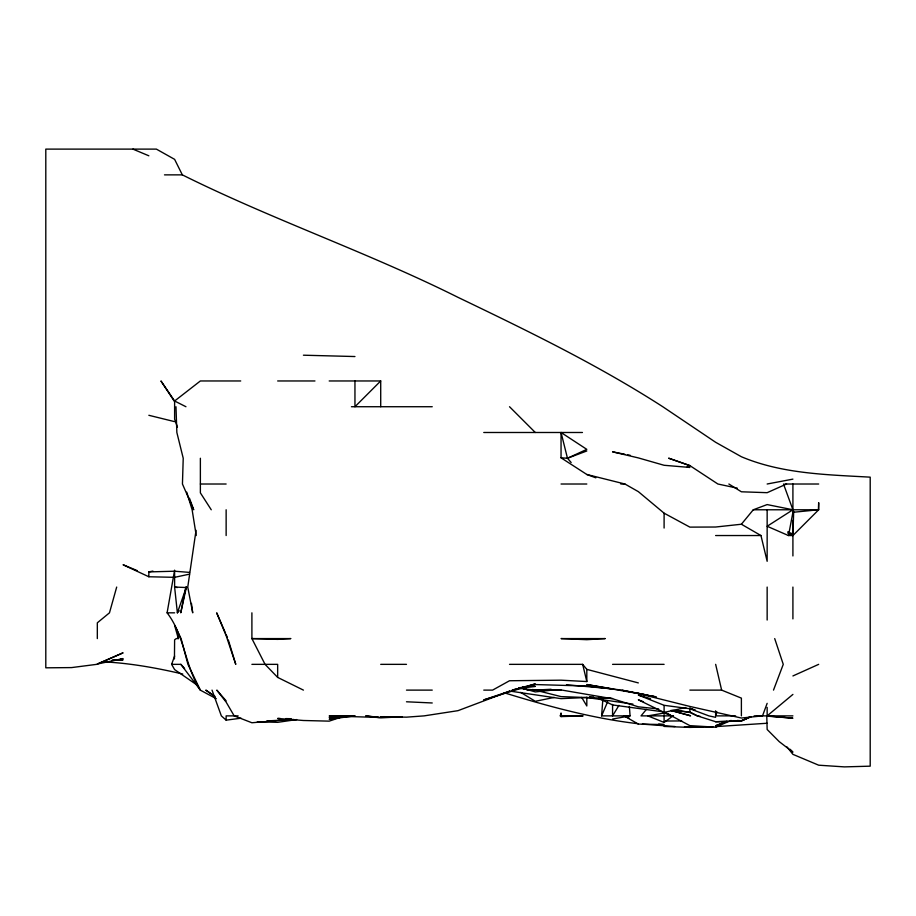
<?xml version="1.0" encoding="UTF-8"?>
<svg xmlns="http://www.w3.org/2000/svg" width="916" height="916" viewBox="0 0 916 916"><rect width="100%" height="100%" fill="white"/><g stroke="black" fill="none" stroke-linecap="round" stroke-linejoin="round"><path stroke-width="1.37" d="M174.441 658.902L174.613 639.803L176.284 638.589L178.345 638.589L177.75 634.525M793.691 511.139L792.913 535.539L788.424 535.539L767.15 526.265L792.913 509.777L783.501 484.014M629.372 706.396L630.071 715.877L601.606 715.877L602.82 699.606M788.504 535.539L792.913 512.307L792.913 484.014M216.325 698.702L200.249 690.114C184.814 665.966 184.826 635.773 167.101 612.827L174.613 570.176L174.613 587.064L177.372 612.827L179.296 610.766M186.417 587.064L180.761 612.827L185.834 587.064L186.417 587.064L177.372 612.827M196.058 530.272L187.757 587.064L192.715 612.827L191.444 603.346M560.317 715.877L561.05 713.003L561.05 716.598L583.114 715.877L560.317 715.877L561.05 716.598M116.687 587.064L109.473 612.827L97.325 622.811L97.325 638.589M735.64 715.877L715.625 715.877L716.919 711.812M196.86 684.916L174.613 669.585L171.624 664.352L174.613 656.062M767.15 703.339L762.513 715.877L741.388 718.029L689.862 706.431L638.337 693.561L586.812 684.538L612.575 688.866L566.477 684.756M773.505 690.114L783.26 664.352L774.707 638.589M601.606 715.877L607.64 701.713M618.964 705.343L612.575 715.877L612.575 704.427M561.05 457.817L567.473 458.252L586.812 449.367L561.05 432.489L561.05 457.817L586.812 474.477L624.93 484.014L638.337 491.64L664.1 513.178L689.862 527.124L715.625 527.021L741.388 524.238L753.284 509.777L767.15 504.579L792.913 509.777M646.352 709.442L641.04 715.877L673.466 715.877M380.713 406.727L380.713 380.964L354.95 406.727L354.95 380.964M792.913 512.307L818.412 509.777L818.675 502.655L818.675 509.777L792.913 535.539L787.76 533.078M792.913 694.408L767.15 715.877L767.15 707.381M177.441 427.142L174.613 419.127L174.613 401.723L160.953 380.964L174.613 401.002L200.375 380.964L240.713 380.964M670.512 715.075L664.1 713.049L647.841 715.877L664.1 722.438L673.065 715.877M749.861 717.033L741.388 721.075L715.625 721.705L697.305 715.877L689.862 712.476L677.657 710.461M792.913 675.951L818.675 664.352M749.861 716.965L741.388 720.766L729.182 721.247M786.558 484.014L767.15 492.682L741.388 491.789L728.873 484.014M598.4 698.232L612.575 704.942L664.1 711.95L689.862 725.632L715.625 727.19L731.082 720.4M751.005 716.862L741.388 720.766L737.323 720.468M715.625 725.758L727.212 721.316L715.625 725.758L715.625 727.19M561.05 432.489L567.473 458.252L586.812 450.97M342.389 716.759L329.188 721.144L303.425 720.491L277.663 718.453L280.376 718.499M685.798 707.495L664.1 712.43L638.337 699.813L643.49 701.759M189.532 574.137L174.613 577.332L148.85 576.759L123.088 564.76L137.263 570.634M331.832 718.671L329.188 719.232L354.95 715.877L329.188 717.377L354.95 716.094L329.188 715.946L379.361 717.457M334.466 718.121L337.111 717.56M554.272 697.42L535.288 701.301L520.677 692.359M148.85 576.759L148.85 571.905L152.915 571.103M767.15 484.014L792.913 479.125M612.575 719.049L630.071 715.877M296.647 719.575L277.663 722.335L257.327 721.762M212.02 690.114L221.34 715.877L226.138 720.148L241.057 718.19M552.371 690.114L535.288 691.912L523.025 688.385M120.374 658.867L123.088 658.604L97.325 664.031L123.088 652.822L96.718 664.352L71.562 667.592L45.8 667.821L45.8 149.113L156.384 149.113L174.613 159.35L182.33 174.864C272.361 219.657 367.957 252.381 458 297.345C527.753 330.859 597.633 364.774 662.783 406.727L715.625 442.279L741.388 456.74C781.932 473.858 826.885 474.706 870.2 477.156L870.2 766.165L844.438 766.887L818.675 765.192L792.913 754.349L787.016 746.941M519.017 687.721L535.288 686.393L523.082 686.84M767.15 723.251L715.625 726.628M289.868 719.564L251.9 722.758L234.187 715.877L226.138 702.103L216.806 690.114L226.138 700.843M293.933 719.484L266.819 720.926M551.1 689.256L535.471 690.114L561.05 689.931L612.575 698.771L638.337 706.82L658.673 708.961M402.41 716.759L380.713 717.869L365.702 715.877L379.35 717.377M112.244 660.333L123.088 659.818L112.244 660.264M715.625 721.762L726.468 721.35M148.85 571.905L174.613 571.218L189.532 572.397M712.911 726.846L689.862 727.407L664.1 726.445M703.419 726.835L684.435 726.869M384.777 716.667L380.713 716.701L406.475 717.159L424.097 715.877L458 710.667L509.525 691.225L483.762 699.916L535.288 683.909L512.136 690.114L535.288 684.55L586.812 686.038L620.292 689.908M665.451 721.029L681.722 720.938M164.479 174.864L182.33 174.864M277.663 380.964L314.967 380.964M329.188 380.964L380.713 380.964M351.446 406.727L432.238 406.727M483.762 432.489L582.45 432.489M200.375 484.014L226.138 484.014M561.05 484.014L586.812 484.014M620.808 484.014L624.93 484.014M784.852 484.014L818.675 484.014M753.284 509.777L818.675 509.777M715.625 535.539L760.956 535.539L767.15 561.302L767.15 509.777M177.326 587.557L174.613 587.064L175.242 587.064M167.101 612.827L174.613 612.827M171.624 664.352L180.864 664.352L184.585 668.44M251.9 664.352L277.663 664.352L277.663 677.405L303.425 690.114M380.713 664.352L406.475 664.352M509.525 664.352L582.679 664.352L586.812 669.367L638.337 682.912M612.575 664.352L664.1 664.352M406.475 690.114L432.238 690.114M483.762 690.114L492.59 690.114L509.525 680.748L561.05 680.187L586.812 681.55L586.812 669.367M551.043 690.114L561.05 690.114M689.862 690.114L721.636 690.114L741.388 698.129L741.388 715.877M238.137 715.877L226.138 715.877L226.138 720.148M754.086 715.877L792.913 715.877M354.95 356.542L303.425 355.202M285.803 718.602L291.219 718.705M674.943 726.525L642.402 724.121M174.613 587.064L186.818 587.557M406.475 701.782L432.238 702.973M612.575 698.484L561.05 696.607L539.352 691.145M589.526 696.641L593.591 696.962M600.369 697.511L611.224 698.381M767.15 716.14L792.913 718.19L766.772 715.877L767.15 729.491L779.23 741.639L792.913 752.162L790.153 749.288M104.103 661.856C130.667 663.253 156.888 667.982 182.753 674.039M658.673 724.075L664.1 724.556L638.337 724.098L624.059 715.877L629.246 718.213M672.23 710.335L689.862 712.076L689.862 707.942M519.017 688.351L535.288 690.114L532.574 689.45M632.91 704.095L586.812 697.511L561.05 698.633L509.525 691.03M638.337 723.743C592.618 718.476 548.146 706.282 504.281 692.794M692.576 708.858L689.862 708.434L695.29 710.003M700.122 716.346L697.305 715.877L689.862 711.961M638.337 693.332L655.959 696.996L621.575 690.114L647.83 695.198M650.543 695.725L655.959 696.79M624.781 454.233L612.575 451.84L638.337 457.908L664.1 465.282L689.862 467.446L687.149 466.782M627.494 454.771L630.197 455.298M737.243 488.136L717.892 484.014L689.862 465.603L668.783 458.252L689.862 465.603M715.625 717.32L708.881 715.877L689.862 708.744L664.1 705.309L638.337 695.072L650.543 698.713M148.85 415.291L174.613 421.646M586.812 474.477L595.824 477.82M132.912 149.113L148.85 155.8M787.76 531.864L792.913 534.028M174.613 401.002L185.948 406.727M741.388 524.238L760.956 535.539M214.848 696.252L205.802 690.114L214.848 696.618M668.84 714.24L670.73 715.877M509.525 406.727L535.288 432.489M277.663 677.405L265.056 664.352L251.9 638.589L251.9 612.827M567.473 458.252L571.16 462.534M180.864 664.352L200.375 690.114L187.94 664.352L181.082 638.589L174.613 625.399L178.345 638.589M211.252 509.777L200.375 492.865L200.375 458.252M581.717 697.442L586.812 705.973L586.812 697.248M226.138 634.605L227.466 637.593M225.576 633.322L216.68 612.827L226.138 635.635L235.767 664.352L228.324 639.952M189.452 498.19L193.7 509.777L182.444 484.014L183.223 458.252L176.857 432.489L175.975 406.727M186.749 492.155L192.131 509.777L196.23 535.539M582.679 664.352L586.812 681.55M715.648 664.352L721.636 690.114M792.913 520.299L792.913 555.955M792.913 587.064L792.913 618.895M767.15 587.064L767.15 620.04M715.625 710.793L715.625 715.877M664.1 513.178L664.1 528.051M664.1 705.515L664.1 714.446M664.1 715.877L664.1 722.438M226.138 509.777L226.138 535.539M290.67 638.589L277.663 639.379L251.9 638.589L290.67 638.589M605.098 638.589L586.812 639.689L561.05 638.589L605.098 638.589M689.862 715.51L670.878 710.415L690.572 715.877L689.862 715.51M528.418 690.114L523.025 688.294L528.418 690.114"/></g></svg>
